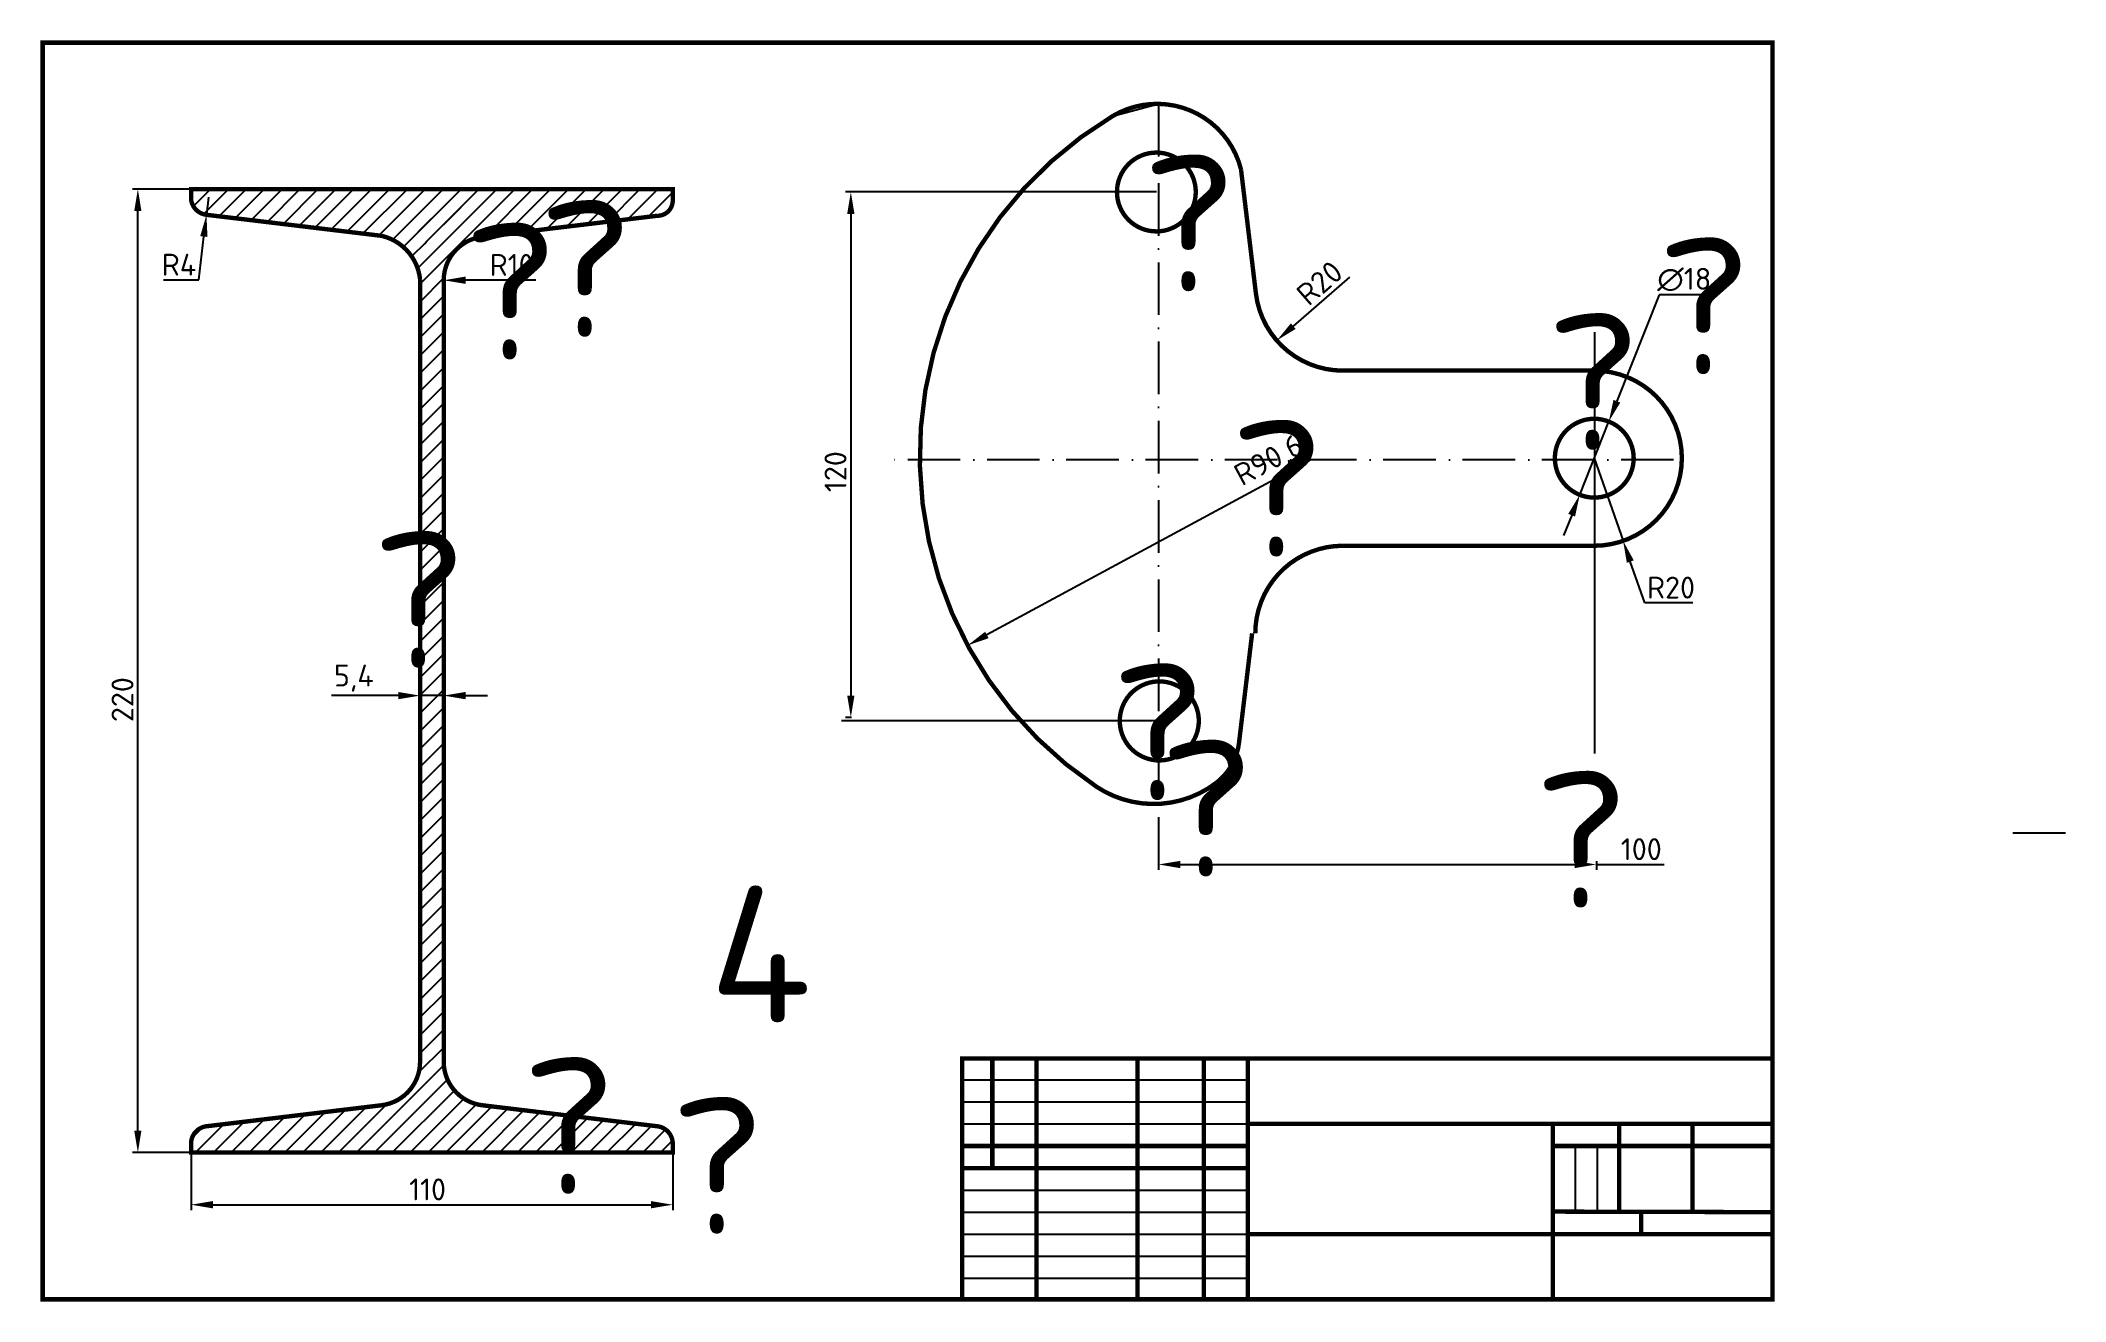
# Model space of a CAD drawing. Header units: millimetres. Extents: x 20 to 482, y 4 to 292.
import ezdxf

# ---------------------------------------------------------------- set-up
doc = ezdxf.new("R2010")
doc.units = ezdxf.units.MM
doc.header["$PDMODE"] = 34
doc.header["$PDSIZE"] = -3
doc.linetypes.add('ACAD_ISO10W100', pattern=[18, 12, -3, 0, -3])
doc.layers.add('Dop', color=6, linetype='Continuous')
doc.layers.add('Kontur', color=7, linetype='Continuous')
doc.styles.get("Standard").update_dxf_attribs({"font": 'isocpeur.ttf'})
doc.dimstyles.new('ESKD', dxfattribs={"dimtxt": 5, "dimasz": 5, "dimexe": 1.25, "dimexo": 0, "dimgap": 1, "dimtad": 1, "dimtoh": 1, "dimdec": 1, "dimtxsty": 'Standard', "dimcen": 2.5, "dimclrd": 256, "dimclre": 256, "dimclrt": 256, "dimadec": 0, "dimazin": 0, "dimtfac": 1, "dimtdec": 1, "dimtmove": 0, "dimatfit": 3, "dimfxl": 1, "dimarcsym": 0})

# ---------------------------------------------------------------- blocks, each defined once
blk = doc.blocks.new('*D1')
at = {"layer": 'Defpoints', "lineweight": -2, "transparency": 16777216}
for p, q in [((53.88, 38.05), (53.88, 25.35)), ((163.88, 38.05), (163.88, 25.35)), ((58.88, 26.6), (158.88, 26.6))]:
    blk.add_line(p, q, dxfattribs=at)
at = {"layer": 'Defpoints', "color": 0, "transparency": 16777216}
for p in [(53.88, 38.05), (163.88, 38.05), (163.88, 26.6)]:
    blk.add_point(p, dxfattribs=at)
at = {"layer": 'Defpoints', "transparency": 16777216}
for points in [[(58.88, 27.44), (58.88, 25.77), (53.88, 26.6)], [(158.88, 27.44), (158.88, 25.77), (163.88, 26.6)]]:
    blk.add_solid(points, dxfattribs=at)
at = {"layer": 'Defpoints', "transparency": 16777216, "insert": (107.89, 30.1), "char_height": 5, "attachment_point": 5}
blk.add_mtext('110', dxfattribs=at)
blk = doc.blocks.new('*D2')
at = {"layer": 'Defpoints', "lineweight": -2, "transparency": 16777216}
for p, q in [((53.88, 258.54), (40.48, 258.54)), ((41.73, 43.54), (41.73, 253.54)), ((53.88, 38.54), (40.48, 38.54))]:
    blk.add_line(p, q, dxfattribs=at)
at = {"layer": 'Defpoints', "color": 0, "transparency": 16777216}
for p in [(41.73, 258.54), (53.88, 258.54), (53.88, 38.54)]:
    blk.add_point(p, dxfattribs=at)
at = {"layer": 'Defpoints', "transparency": 16777216}
for points in [[(40.9, 253.54), (42.56, 253.54), (41.73, 258.54)], [(40.9, 43.54), (42.56, 43.54), (41.73, 38.54)]]:
    blk.add_solid(points, dxfattribs=at)
at = {"layer": 'Defpoints', "transparency": 16777216, "insert": (38.23, 141.96), "char_height": 5, "attachment_point": 5, "rotation": 90}
blk.add_mtext('220', dxfattribs=at)
blk = doc.blocks.new('*D3')
at = {"layer": 'Defpoints', "lineweight": -2, "transparency": 16777216}
for p, q in [((106.18, 142.8), (106.18, 144.13)), ((111.58, 142.8), (111.58, 144.13)), ((101.18, 142.88), (85.93, 142.88)), ((111.58, 142.88), (106.18, 142.88)), ((116.58, 142.88), (121.58, 142.88))]:
    blk.add_line(p, q, dxfattribs=at)
at = {"layer": 'Defpoints', "color": 0, "transparency": 16777216}
for p in [(106.18, 142.88), (106.18, 142.8), (111.58, 142.8)]:
    blk.add_point(p, dxfattribs=at)
at = {"layer": 'Defpoints', "transparency": 16777216}
for points in [[(101.18, 143.71), (101.18, 142.05), (106.18, 142.88)], [(116.58, 143.71), (116.58, 142.05), (111.58, 142.88)]]:
    blk.add_solid(points, dxfattribs=at)
at = {"layer": 'Defpoints', "transparency": 16777216, "insert": (91.06, 146.88), "char_height": 5, "attachment_point": 5}
blk.add_mtext('5,4', dxfattribs=at)
blk = doc.blocks.new('*D4')
at = {"layer": 'Defpoints', "lineweight": -2, "transparency": 16777216}
blk.add_line((132.58, 237.74), (116.58, 237.74), dxfattribs=at)
at = {"layer": 'Defpoints', "color": 0, "transparency": 16777216}
for p in [(111.58, 237.74), (121.58, 237.74)]:
    blk.add_point(p, dxfattribs=at)
at = {"layer": 'Defpoints', "transparency": 16777216}
blk.add_solid([(116.58, 238.58), (116.58, 236.91), (111.58, 237.74)], dxfattribs=at)
at = {"layer": 'Defpoints', "transparency": 16777216, "insert": (127.08, 241.24), "char_height": 5, "attachment_point": 5}
blk.add_mtext('R10', dxfattribs=at)
blk = doc.blocks.new('*D5')
at = {"layer": 'Defpoints', "lineweight": -2, "transparency": 16777216}
for p, q in [((57.88, 256.69), (57.4, 252.69)), ((55.62, 237.8), (56.81, 247.73)), ((47.62, 237.8), (55.62, 237.8))]:
    blk.add_line(p, q, dxfattribs=at)
at = {"layer": 'Defpoints', "color": 0, "transparency": 16777216}
for p in [(57.88, 256.69), (57.4, 252.69)]:
    blk.add_point(p, dxfattribs=at)
at = {"layer": 'Defpoints', "transparency": 16777216}
blk.add_solid([(55.98, 247.82), (57.63, 247.63), (57.4, 252.69)], dxfattribs=at)
at = {"layer": 'Defpoints', "transparency": 16777216, "insert": (51.12, 241.3), "char_height": 5, "attachment_point": 5}
blk.add_mtext('R4', dxfattribs=at)
blk = doc.blocks.new('*D6')
at = {"layer": 'Defpoints', "lineweight": -2, "transparency": 16777216}
for p, q in [((389.12, 234.4), (379.49, 210.12)), ((399.62, 234.4), (389.12, 234.4)), ((371, 188.74), (377.64, 205.47)), ((369.16, 184.09), (367.31, 179.44))]:
    blk.add_line(p, q, dxfattribs=at)
at = {"layer": 'Defpoints', "color": 0, "transparency": 16777216}
for p in [(377.64, 205.47), (371, 188.74)]:
    blk.add_point(p, dxfattribs=at)
at = {"layer": 'Defpoints', "transparency": 16777216}
for points in [[(378.71, 210.42), (380.26, 209.81), (377.64, 205.47)], [(368.38, 184.4), (369.93, 183.78), (371, 188.74)]]:
    blk.add_solid(points, dxfattribs=at)
at = {"layer": 'Defpoints', "transparency": 16777216, "insert": (394.87, 237.9), "char_height": 5, "attachment_point": 5}
blk.add_mtext('∅18', dxfattribs=at)
blk = doc.blocks.new('*D7')
at = {"layer": 'Defpoints', "lineweight": -2, "transparency": 16777216}
for p, q in [((374.32, 197.1), (380.9, 178.22)), ((385.84, 164.05), (382.55, 173.5)), ((396.84, 164.05), (385.84, 164.05))]:
    blk.add_line(p, q, dxfattribs=at)
at = {"layer": 'Defpoints', "color": 0, "transparency": 16777216}
for p in [(374.32, 197.1), (380.9, 178.22)]:
    blk.add_point(p, dxfattribs=at)
at = {"layer": 'Defpoints', "transparency": 16777216}
blk.add_solid([(383.34, 173.77), (381.76, 173.22), (380.9, 178.22)], dxfattribs=at)
at = {"layer": 'Defpoints', "transparency": 16777216, "insert": (391.84, 167.55), "char_height": 5, "attachment_point": 5}
blk.add_mtext('R20', dxfattribs=at)
blk = doc.blocks.new('*D8')
at = {"layer": 'Defpoints', "lineweight": -2, "transparency": 16777216}
blk.add_line((318.41, 238.42), (305.58, 227.26), dxfattribs=at)
at = {"layer": 'Defpoints', "color": 0, "transparency": 16777216}
for p in [(316.9, 237.1), (301.81, 223.98)]:
    blk.add_point(p, dxfattribs=at)
at = {"layer": 'Defpoints', "transparency": 16777216}
blk.add_solid([(305.04, 227.89), (306.13, 226.63), (301.81, 223.98)], dxfattribs=at)
at = {"layer": 'Defpoints', "transparency": 16777216, "insert": (311.59, 237.12), "char_height": 5, "attachment_point": 5, "rotation": 40.9991}
blk.add_mtext('R20', dxfattribs=at)
blk = doc.blocks.new('*D9')
at = {"layer": 'Defpoints', "lineweight": -2, "transparency": 16777216}
for p, q in [((274.81, 105.1), (274.81, 103.06)), ((279.81, 104.31), (369.81, 104.31)), ((374.81, 105.1), (374.81, 103.06)), ((374.81, 104.31), (390.31, 104.31))]:
    blk.add_line(p, q, dxfattribs=at)
at = {"layer": 'Defpoints', "color": 0, "transparency": 16777216}
for p in [(274.81, 105.1), (374.81, 105.1), (374.81, 104.31)]:
    blk.add_point(p, dxfattribs=at)
at = {"layer": 'Defpoints', "transparency": 16777216}
for points in [[(279.81, 105.14), (279.81, 103.47), (274.81, 104.31)], [(369.81, 105.14), (369.81, 103.47), (374.81, 104.31)]]:
    blk.add_solid(points, dxfattribs=at)
at = {"layer": 'Defpoints', "transparency": 16777216, "insert": (385.06, 107.81), "char_height": 5, "attachment_point": 5}
blk.add_mtext('100', dxfattribs=at)
blk = doc.blocks.new('*D10')
at = {"layer": 'Defpoints', "lineweight": -2, "transparency": 16777216}
blk.add_line((309.72, 196.82), (235.62, 156.73), dxfattribs=at)
at = {"layer": 'Defpoints', "color": 0, "transparency": 16777216}
for p in [(310.95, 197.49), (231.22, 154.35)]:
    blk.add_point(p, dxfattribs=at)
at = {"layer": 'Defpoints', "transparency": 16777216}
blk.add_solid([(235.22, 157.46), (236.02, 155.99), (231.22, 154.35)], dxfattribs=at)
at = {"layer": 'Defpoints', "transparency": 16777216, "insert": (300.23, 196.24), "char_height": 5, "attachment_point": 5, "rotation": 28.4162}
blk.add_mtext('R90,6', dxfattribs=at)
blk = doc.blocks.new('*D11')
at = {"layer": 'Defpoints', "lineweight": -2, "transparency": 16777216}
for p, q in [((204.71, 257.9), (203.3, 257.9)), ((204.55, 252.9), (204.55, 142.9)), ((204.71, 137.9), (203.3, 137.9))]:
    blk.add_line(p, q, dxfattribs=at)
at = {"layer": 'Defpoints', "color": 0, "transparency": 16777216}
for p in [(204.71, 257.9), (204.55, 137.9), (204.71, 137.9)]:
    blk.add_point(p, dxfattribs=at)
at = {"layer": 'Defpoints', "transparency": 16777216}
for points in [[(203.72, 252.9), (205.38, 252.9), (204.55, 257.9)], [(203.72, 142.9), (205.38, 142.9), (204.55, 137.9)]]:
    blk.add_solid(points, dxfattribs=at)
at = {"layer": 'Defpoints', "transparency": 16777216, "insert": (201.05, 194.03), "char_height": 5, "attachment_point": 5, "rotation": 90}
blk.add_mtext('120', dxfattribs=at)

msp = doc.modelspace()

# ---------------------------------------------------------------- hatches: boundary and pattern name
at = {"layer": 'Defpoints'}
h = msp.add_hatch(dxfattribs=at)
h.set_pattern_fill('ANSI31', color=256, scale=0.91)
h.paths.add_polyline_path([(137.73, 258.54), (111.58, 258.54), (111.58, 246.62), (137.73, 249.75)])
h.paths.add_polyline_path([(155.88, 256.44, -0.139281), (156.48, 258.54), (137.73, 258.54), (137.73, 249.75), (160.36, 252.47, -0.449642)])
h.paths.add_polyline_path([(163.28, 258.54), (156.48, 258.54, 0.139281), (155.88, 256.44, 0.449642), (160.36, 252.47, 0.379651), (163.88, 256.44, 0.139281)])
h.paths.add_polyline_path([(108.88, 258.54), (106.18, 258.54), (106.18, 246.84), (108.88, 246.51)])
h.paths.add_polyline_path([(111.58, 258.54), (108.88, 258.54), (108.88, 246.51), (109.8, 246.4), (111.58, 246.62)], flags=17)
h.paths.add_polyline_path([(106.18, 258.54), (80.03, 258.54), (80.03, 249.97), (97.37, 247.89), (106.18, 246.84)])
h.paths.add_polyline_path([(80.03, 258.54), (61.41, 258.54, -0.123075), (61.88, 256.66, -0.449642), (57.4, 252.69), (80.03, 249.97)])
h.paths.add_polyline_path([(61.41, 258.54), (54.35, 258.54, 0.123075), (53.88, 256.66, 1), (61.88, 256.66, 0.123075)])
h.paths.add_polyline_path([(108.88, 246.29), (106.18, 245.97), (106.18, 51.02), (108.88, 50.7), (108.88, 50.7)])
h.paths.add_polyline_path([(106.18, 245.97), (102.7, 245.55, -0.218632), (106.18, 237.96)])
h.paths.add_polyline_path([(106.18, 246.84), (97.37, 247.89, -0.148678), (102.7, 245.55), (106.18, 245.97)])
h.paths.add_polyline_path([(120.39, 247.67), (111.58, 246.62), (111.58, 246.19), (115.54, 245.71, -0.13306)])
h.paths.add_polyline_path([(115.54, 245.71), (111.58, 246.19), (111.58, 237.74, -0.234733)])
h.paths.add_polyline_path([(111.58, 246.62), (109.8, 246.4), (111.58, 246.19)], flags=17)
h.paths.add_polyline_path([(108.88, 246.51), (108.88, 246.29), (109.8, 246.4)], flags=17)
h.paths.add_polyline_path([(111.58, 258.54), (108.88, 258.54), (108.88, 50.7), (111.58, 51.02)])
h.paths.add_polyline_path([(106.18, 51.02), (102.46, 51.47, -0.140944), (97.37, 49.32), (106.18, 50.38)])
h.paths.add_polyline_path([(106.18, 59.25, -0.226582), (102.46, 51.47), (106.18, 51.02)])
h.paths.add_polyline_path([(108.88, 50.7), (106.18, 51.02), (106.18, 50.38)])
h.paths.add_polyline_path([(111.58, 59.25), (111.58, 51.02), (115.29, 51.47, -0.226515)])
h.paths.add_polyline_path([(111.58, 51.02), (108.88, 50.7), (111.58, 50.37)])
h.paths.add_polyline_path([(115.29, 51.47), (111.58, 51.02), (111.58, 50.37), (120.39, 49.32, -0.141009)])
h.paths.add_polyline_path([(120.39, 49.32), (111.58, 50.37), (111.58, 38.54), (137.73, 38.54), (137.73, 47.24)])
h.paths.add_polyline_path([(111.58, 50.37), (108.88, 50.7), (108.88, 38.54), (111.58, 38.54)])
h.paths.add_polyline_path([(108.88, 50.7), (108.88, 50.7), (106.18, 50.38), (106.18, 38.54), (108.88, 38.54)])
h.paths.add_polyline_path([(106.18, 50.38), (97.37, 49.32), (80.03, 47.24), (80.03, 38.54), (106.18, 38.54)])
h.paths.add_polyline_path([(80.03, 47.24), (57.4, 44.52, -0.449642), (61.88, 40.55, -0.132197), (61.34, 38.54), (80.03, 38.54)])
h.paths.add_polyline_path([(57.4, 44.52, 0.379651), (53.88, 40.55, 0.132197), (54.42, 38.54), (61.34, 38.54, 0.132197), (61.88, 40.55, 0.449642)])
h.paths.add_polyline_path([(160.36, 44.52), (137.73, 47.24), (137.73, 38.54), (156.42, 38.54, -0.132129), (155.88, 40.55, -0.449642)])
h.paths.add_polyline_path([(155.88, 40.55, 0.132129), (156.42, 38.54), (163.34, 38.54, 0.132129), (163.88, 40.55, 1)])
h = msp.add_hatch(dxfattribs=at)
h.set_pattern_fill('ANSI31', color=256, scale=0.91)
h.paths.add_polyline_path([(80.03, 258.54), (80.03, 249.97), (97.37, 247.89), (109.8, 246.4), (160.36, 252.47, -0.449642), (155.88, 256.44, -0.139281), (156.48, 258.54)])
h = msp.add_hatch(dxfattribs=at)
h.set_pattern_fill('ANSI31', color=256, scale=0.91)
h.paths.add_polyline_path([(97.37, 247.89, -0.148678), (102.7, 245.55), (109.8, 246.4)])
h.paths.add_polyline_path([(120.39, 247.67), (109.8, 246.4), (115.54, 245.71, -0.13306)])

# ---------------------------------------------------------------- linework, layer by layer
at = {"layer": 'Defpoints', "linetype": 'ACAD_ISO10W100'}
for p, q in [((264.29, 275.21), (274.81, 278.02)), ((274.81, 278.02), (274.81, 105.1)), ((392.45, 196.76), (211.68, 196.76))]:
    msp.add_line(p, q, dxfattribs=at)
at = {"layer": 'Defpoints'}
for p, q in [((53.88, 258.54), (163.88, 258.54)), ((274.32, 257.9), (204.71, 257.9)), ((374.37, 225.88), (374.37, 129.65)), ((274.99, 137.1), (202.38, 137.1)), ((481.93, 111.5), (469.93, 111.5)), ((137.73, 47.18), (140.43, 47.18))]:
    msp.add_line(p, q, dxfattribs=at)
at = {"layer": 'Defpoints', "const_width": 1}
for points in [[(296.19, 157.1), (293.19, 132.09, -0.204882), (287.85, 122.84, -0.318094), (260.6, 122.1, -0.550229), (264.29, 275.21, -0.50372), (293.65, 263.05, -2.203069)], [(274.32, 266.9, 1), (274.32, 248.9, 1), (274.32, 266.9, 0.831892)], [(54.35, 258.54), (163.88, 258.54), (163.88, 259.03), (163.88, 255.94, -0.418456), (160.36, 252.47), (120.39, 247.67, 0.379651), (111.58, 237.74), (111.58, 59.25)], [(374.32, 217.1), (316.9, 217.1, -0.379651), (297.05, 234.72), (293.65, 263.05)], [(97.37, 247.89), (57.4, 252.69, -0.349756), (53.88, 256.26, -0.093538)], [(106.18, 237.96, 0.320409), (97.37, 247.89, -0.033504)], [(374.32, 217.1, -1), (374.32, 177.1, -0.290102)], [(374.32, 206.1, 1), (374.32, 188.1, 1), (374.32, 206.1, -0.141729)], [(374.32, 177.1), (316.91, 177.1, 0.414214), (296.91, 157.1)], [(274.32, 146.1, -1.07701), (274.32, 128.1, -0.928497), (274.32, 146.1, 6.50722)], [(106.18, 59.25, -0.379651), (97.37, 49.32, -0.584584)], [(111.58, 59.25, 0.379651), (120.39, 49.32), (160.36, 44.52, -0.379651), (163.88, 40.55), (163.88, 38.54)], [(97.37, 49.32), (57.4, 44.52, 0.379651), (53.88, 40.55, 11.65729)]]:
    msp.add_lwpolyline(points, format="xyb", dxfattribs=at)
for points in [[(54.35, 258.54), (53.88, 258.54), (53.88, 256.26), (53.88, 259.04)], [(106.18, 237.96), (106.18, 59.25)], [(163.88, 38.54), (157, 38.54), (164.38, 38.54), (53.88, 38.54), (53.88, 40.55), (53.88, 38.05), (53.88, 40.55)]]:
    msp.add_lwpolyline(points, dxfattribs=at)
at = {"layer": 'Defpoints'}
for centre in [(274.32, 257.9), (374.32, 197.1)]:
    msp.add_circle(centre, 9, dxfattribs=at)
for p in [(137.73, 47.18), (137.73, 47.18), (137.73, 47.18), (138.19, 47.18), (138.19, 47.18), (138.19, 47.18)]:
    msp.add_point(p, dxfattribs=at)
at = {"layer": 'Dop'}
for p, q in [((53.88, 258.54), (80.03, 258.54)), ((80.03, 258.54), (76.07, 258.54)), ((108.88, 258.54), (80.03, 258.54)), ((108.4, 258.54), (105.7, 258.54)), ((108.88, 258.54), (106.18, 258.54)), ((108.88, 258.54), (106.18, 258.54)), ((108.4, 258.54), (108.88, 258.54)), ((163.88, 258.54), (137.73, 258.54)), ((137.73, 258.54), (137.73, 258.54)), ((108.88, 38.54), (53.88, 38.54)), ((53.88, 38.54), (80.03, 38.54)), ((106.18, 38.54), (111.58, 38.54)), ((108.88, 38.54), (163.88, 38.54)), ((163.88, 38.54), (108.88, 38.54)), ((163.88, 38.54), (137.73, 38.54))]:
    msp.add_line(p, q, dxfattribs=at)
at = {"layer": 'Kontur'}
for p, q in [((236.86, 60), (236.86, 34.98)), ((246.94, 60), (246.94, 5)), ((270.02, 60), (270.02, 5)), ((285.13, 60), (285.13, 5)), ((295.21, 60), (295.21, 5)), ((230, 55.12), (295.21, 55.12)), ((230, 50.09), (295.21, 50.09)), ((230, 45.05), (295.21, 45.05)), ((415, 45.05), (295.21, 45.05)), ((364.88, 45.05), (364.88, 5)), ((379.99, 45.05), (379.99, 24.91)), ((396.78, 45.05), (396.78, 24.91)), ((230, 40.02), (295.21, 40.02)), ((415, 40.02), (364.88, 40.02)), ((369.92, 40.02), (369.92, 24.91)), ((374.96, 40.02), (374.96, 24.91)), ((230, 34.98), (295.21, 34.98)), ((230, 29.95), (295.21, 29.95)), ((230, 24.91), (295.21, 24.91)), ((415, 24.91), (364.88, 24.91)), ((385.03, 19.88), (385.03, 24.91)), ((396.78, 24.91), (396.78, 24.91)), ((230, 19.88), (295.21, 19.88)), ((415, 19.88), (295.21, 19.88)), ((230, 14.85), (295.21, 14.85)), ((230, 9.81), (295.21, 9.81))]:
    msp.add_line(p, q, dxfattribs=at)
at = {"layer": 'Kontur', "const_width": 1}
msp.add_lwpolyline([(20, 5), (415, 5), (415, 292), (20, 292)], close=True, dxfattribs=at)
for points in [[(415, 5), (415, 60), (230, 60), (230, 5)], [(236.86, 34.98), (236.86, 60)], [(246.94, 5), (246.94, 60)], [(270.02, 5), (270.02, 60)], [(285.13, 5), (285.13, 60)], [(295.21, 5), (295.21, 60)], [(295.21, 45.05), (415, 45.05)], [(364.88, 5), (364.88, 45.05)], [(379.99, 24.91), (379.99, 45.05)], [(396.78, 24.95), (396.78, 45.05)], [(230, 40.02), (295.21, 40.02)], [(415, 40.02), (364.88, 40.02)], [(230, 34.98), (295.21, 34.98)], [(364.88, 25.03), (415, 24.91)], [(385.03, 19.88), (385.03, 24.91)], [(295.21, 19.88), (415, 19.88)]]:
    msp.add_lwpolyline(points, dxfattribs=at)

# ---------------------------------------------------------------- texts
at = {"layer": 'Defpoints', "color": 1}
for s, p in [('?', (271.11, 235.24)), ('?', (133.26, 224.85)), ('?', (116.12, 219.67)), ('?', (388.66, 216.32)), ('?', (363.41, 199.03)), ('?', (291.18, 174.64)), ('?', (95.22, 149.26)), ('?', (264.03, 119.03)), ('?', (275.08, 101.59)), ('?', (360.66, 94.49)), ('4', (172.17, 68.2)), ('?', (129.47, 29.11)), ('?', (163.4, 20))]:
    msp.add_text(s, height=31.22, dxfattribs=at).set_placement(p)

# ---------------------------------------------------------------- dimensions: what is measured, and where the dimension line sits
at = {"layer": 'Defpoints'}
for base, p1, p2, picture, middle in [((41.73, 258.54), (53.88, 38.54), (53.88, 258.54), '*D2', (41.73, 141.96)), ((204.55, 137.9), (204.71, 257.9), (204.71, 137.9), '*D11', (204.55, 194.03))]:
    dim = msp.add_linear_dim(base=base, p1=p1, p2=p2, angle=90, dimstyle='ESKD', dxfattribs=at)
    dim.commit()
    dim.dimension.update_dxf_attribs({"geometry": picture, "text_midpoint": middle, "dimtype": 160})
for center, mpoint, picture, middle in [((57.88, 256.69), (57.4, 252.69), '*D5', (51.12, 241.3)), ((374.32, 197.1), (380.9, 178.22), '*D7', (391.84, 167.55))]:
    dim = msp.add_radius_dim(center=center, mpoint=mpoint, dimstyle='ESKD', dxfattribs=at)
    dim.commit()
    dim.dimension.update_dxf_attribs({"geometry": picture, "text_midpoint": middle})
for center, mpoint, picture, middle in [((121.58, 237.74), (111.58, 237.74), '*D4', (127.08, 237.74)), ((316.9, 237.1), (301.81, 223.98), '*D8', (313.89, 234.48)), ((310.9493, 197.4852), (231.2225, 154.3479), '*D10', (302.1377, 192.7175))]:
    dim = msp.add_radius_dim(center=center, mpoint=mpoint, dimstyle='ESKD', dxfattribs=at)
    dim.commit()
    dim.dimension.update_dxf_attribs({"geometry": picture, "text_midpoint": middle, "dimtype": 164})
dim = msp.add_diameter_dim_2p(p1=(371, 188.74), p2=(377.64, 205.47), dimstyle='ESKD', dxfattribs=at)
dim.commit()
dim.dimension.update_dxf_attribs({"geometry": '*D6', "text_midpoint": (394.87, 234.4), "dimtype": 163})
for base, p1, p2, picture, middle in [((106.18, 142.88), (111.58, 142.8), (106.18, 142.8), '*D3', (91.06, 142.88)), ((374.81, 104.31), (274.81, 105.1), (374.81, 105.1), '*D9', (385.06, 104.31)), ((163.88, 26.6), (53.88, 38.05), (163.88, 38.05), '*D1', (107.89, 26.6))]:
    dim = msp.add_linear_dim(base=base, p1=p1, p2=p2, dimstyle='ESKD', dxfattribs=at)
    dim.commit()
    dim.dimension.update_dxf_attribs({"geometry": picture, "text_midpoint": middle, "dimtype": 160})

doc.saveas('drawing.dxf')
